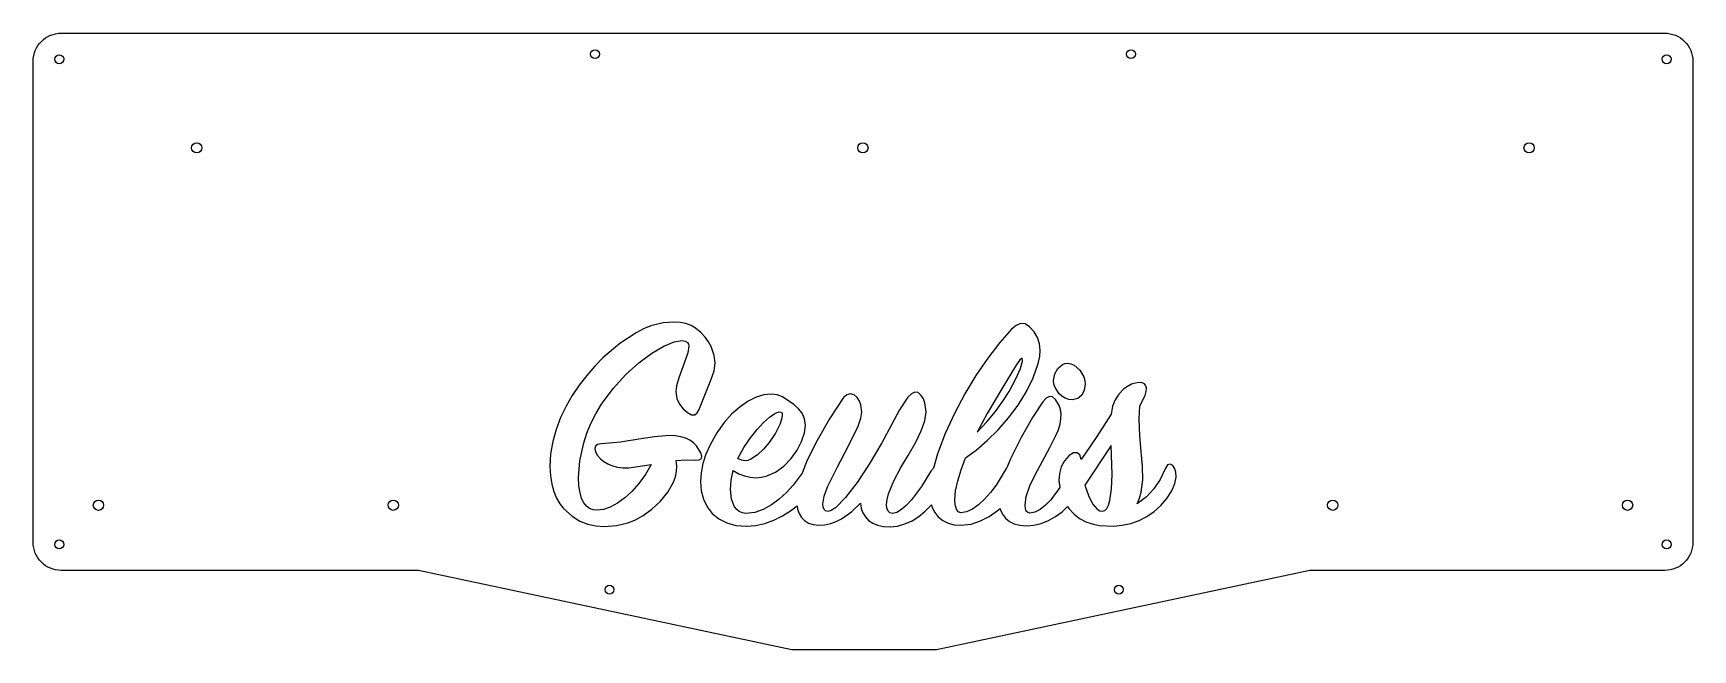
# Model space of a CAD drawing. Extents: x 31 to 388, y 11 to 143.
import ezdxf

# ---------------------------------------------------------------- set-up
doc = ezdxf.new("R2010")
doc.units = 0
doc.layers.get('0').update_dxf_attribs({"linetype": 'CONTINUOUS'})
doc.layers.add('LAYER_1', color=7, linetype='CONTINUOUS')

msp = doc.modelspace()

# ---------------------------------------------------------------- linework, layer by layer
at = {"color": 1, "linetype": 'CONTINUOUS'}
msp.add_lwpolyline([(381.58, 143.23, -0.414214), (387.58, 137.23), (387.58, 132.73), (387.58, 38.39), (387.58, 33.89, -0.414214), (381.58, 27.89), (377.08, 27.89), (305.39, 27.89), (225.24, 10.85), (209.71, 10.85), (194.19, 10.85), (114.03, 27.89), (41.84, 27.89), (37.34, 27.89, -0.414214), (31.34, 33.89), (31.34, 38.39), (31.34, 137.23, -0.414214), (37.34, 143.23), (204.36, 143.23), (215.06, 143.23), (377.08, 143.23)], format="xyb", close=True, dxfattribs=at)
for centre, radius in [((151.94, 138.73), 0.95), ((266.98, 138.73), 0.95), ((36.94, 137.63), 0.95), ((381.98, 137.63), 0.95), ((66.44, 118.61), 1.1), ((209.44, 118.61), 1.1), ((352.44, 118.61), 1.1), ((45.34, 41.89), 1.1), ((108.64, 41.89), 1.1), ((310.28, 41.89), 1.1), ((373.58, 41.89), 1.1), ((36.94, 33.48), 0.95), ((381.98, 33.48), 0.95), ((155.05, 23.77), 0.95), ((264.38, 23.77), 0.95)]:
    msp.add_circle(centre, radius, dxfattribs=at)
at = {"layer": 'LAYER_1', "color": 1}
for points in [[(173.7, 54.66), (173.06, 55.29), (172.3, 55.84), (171.4, 56.28), (170.37, 56.6), (169.19, 56.79), (167.86, 56.84), (164.71, 56.59), (161.35, 56.09), (157.43, 55.42), (153.34, 55.06), (152.5, 54.94), (152.03, 54.59), (151.88, 54.05), (152.04, 53.35), (152.5, 52.58), (153.1, 51.88), (153.83, 51.26), (154.69, 50.74), (155.66, 50.33), (156.75, 50.05), (157.94, 49.91), (159.23, 49.93), (164.02, 50.61), (162.75, 48.46), (161.35, 46.54), (159.86, 44.87), (158.32, 43.46), (156.77, 42.33), (155.22, 41.5), (153.73, 40.99), (152.32, 40.82), (151.52, 40.91), (150.78, 41.18), (150.12, 41.66), (149.54, 42.37), (149.07, 43.32), (148.72, 44.55), (148.49, 46.06), (148.41, 47.87), (148.67, 51.4), (149.52, 55.31), (150.19, 57.35), (151.04, 59.43), (152.09, 61.53), (153.34, 63.62), (155.82, 66.96), (158.54, 69.93), (161.35, 72.46), (164.12, 74.51), (166.68, 76.03), (168.91, 76.95), (170.65, 77.24), (171.29, 77.12), (171.76, 76.83), (171.98, 76.49), (172.06, 76.02), (171.84, 74.6), (171.11, 72.39), (169.91, 69.23), (169.4, 67.5), (169.3, 66.29), (169.5, 64.83), (170.04, 63.62), (170.83, 62.61), (171.76, 61.77), (172.65, 61.3), (173.35, 61.32), (173.88, 61.71), (174.22, 62.32), (176.83, 68.75), (177.5, 70.76), (177.72, 72.45), (177.53, 74.06), (176.86, 75.98), (176.31, 76.99), (175.58, 78), (174.66, 78.98), (173.54, 79.91), (172.57, 80.46), (171.44, 80.87), (170.2, 81.13), (168.88, 81.21), (166.57, 81.06), (163.89, 80.39), (162.37, 79.77), (160.74, 78.93), (157.24, 76.6), (153.64, 73.51), (151.87, 71.71), (150.17, 69.76), (148.55, 67.67), (147.06, 65.46), (145.71, 63.13), (144.54, 60.69), (143.59, 58.17), (142.86, 55.57), (142.41, 52.91), (142.25, 50.2), (142.35, 48.19), (142.64, 46.39), (143.08, 44.81), (143.67, 43.42), (144.39, 42.21), (145.2, 41.17), (147.04, 39.52), (148.67, 38.48), (150.37, 37.81), (152.11, 37.44), (153.89, 37.33), (156.55, 37.55), (158.96, 38.08), (160.46, 38.67), (162.25, 39.69), (164.15, 41.07), (165.98, 42.76), (167.59, 44.71), (168.81, 46.85), (169.21, 47.98), (169.45, 49.14), (169.51, 50.31), (169.36, 51.5), (171.46, 51.61), (173.2, 51.57), (174.29, 51.61), (174.79, 51.92), (174.85, 52.45), (174.64, 53.14), (174.64, 53.14)], [(243.63, 73.48), (243.63, 73.48), (243.16, 73.08), (242.21, 71.76), (239.25, 66.9), (236.12, 61.56), (233.98, 57.59), (236.07, 59.79), (237.91, 62.02), (239.5, 64.21), (240.82, 66.29), (242.3, 69.02), (243.25, 71.24), (243.69, 72.79)], [(250.37, 68.68), (250.37, 68.68), (250.62, 70.07), (251.29, 71.25), (252.25, 72.07), (252.8, 72.3), (253.38, 72.38), (254.09, 72.27), (254.78, 71.97), (255.98, 70.9), (256.83, 69.46), (257.06, 68.69), (257.15, 67.93), (256.96, 66.62), (256.42, 65.53), (255.56, 64.78), (254.41, 64.51), (253.61, 64.6), (252.85, 64.86), (252.17, 65.27), (251.57, 65.8), (250.69, 67.14), (250.45, 67.9)], [(192.14, 61.49), (192.14, 60.94), (191.65, 59.36), (190.65, 57.39), (189.29, 55.33), (188.13, 53.94), (186.79, 52.69), (185.4, 51.78), (184.72, 51.52), (184.08, 51.43), (183.36, 51.54), (182.58, 51.91), (183.88, 54.26), (185.28, 56.35), (186.72, 58.16), (188.11, 59.65), (189.4, 60.79), (190.52, 61.56), (191.39, 61.92), (191.96, 61.84), (191.96, 61.84)], [(260.87, 40.61), (260.87, 40.61), (261.37, 40.77), (261.8, 41.22), (262.15, 41.93), (262.44, 42.88), (262.81, 45.38), (262.93, 48.49), (262.72, 54.72), (257.11, 46.23), (257.83, 43.99), (258.73, 42.21), (259.76, 41.04), (260.31, 40.72)]]:
    msp.add_lwpolyline(points, close=True, dxfattribs=at)
for points in [[(197.09, 59.1), (196.9, 60.47), (196.41, 61.63), (195.61, 62.61), (194.64, 63.52), (192.16, 65.19), (191.07, 65.62), (189.77, 65.74), (188.21, 65.57), (186.55, 65.06), (184.82, 64.21), (183.07, 63.02), (181.34, 61.49), (179.68, 59.62), (178.11, 57.41), (176.69, 54.86), (175.75, 52.82), (175.09, 50.82), (174.7, 48.87), (174.57, 46.98), (174.73, 44.99), (175.21, 43.16), (176.01, 41.52), (177.11, 40.11), (178.51, 38.96), (180.2, 38.1), (182.17, 37.56), (184.43, 37.4), (186.43, 37.57), (188.41, 38), (190.35, 38.69), (192.2, 39.59), (193.93, 40.68), (195.31, 41.78), (195.41, 41.04), (195.75, 40.1), (196.26, 39.27), (196.93, 38.58), (197.76, 38.05), (198.79, 37.72), (200, 37.6), (201.29, 37.7), (202.53, 37.97), (203.73, 38.41), (204.88, 38.99), (207.02, 40.49), (208.9, 42.33), (209.08, 41.22), (209.44, 40.23), (209.97, 39.37), (210.67, 38.64), (211.55, 38.05), (212.6, 37.62), (213.84, 37.35), (215.26, 37.26), (216.86, 37.42), (218.45, 37.87), (219.99, 38.57), (221.45, 39.49), (222.81, 40.6), (224.04, 41.85), (224.15, 42), (224.25, 41.62), (224.82, 40.39), (225.6, 39.39), (226.57, 38.61), (227.73, 38.05), (229.06, 37.71), (230.55, 37.6), (232.67, 37.85), (234.69, 38.51), (236.56, 39.49), (238.25, 40.67), (238.88, 41.22), (238.95, 40.93), (239.4, 39.94), (240.04, 39.09), (240.88, 38.4), (241.92, 37.89), (243.16, 37.58), (244.62, 37.47), (246.16, 37.6), (247.72, 37.98), (249.28, 38.6), (250.77, 39.44), (252.18, 40.48), (253.34, 41.61), (253.61, 41.2), (254.71, 40.01), (255.93, 39.07), (257.26, 38.36), (258.67, 37.87), (260.15, 37.56), (263.2, 37.4), (265.11, 37.59), (266.96, 38), (268.74, 38.63), (270.42, 39.48), (271.98, 40.54), (273.4, 41.82), (274.65, 43.3), (275.73, 45), (276.4, 46.53), (276.66, 47.9), (276.62, 48.99), (276.41, 49.72), (275.97, 50.4), (275.4, 50.72), (274.82, 50.54), (274.29, 49.72), (273.24, 47.4), (271.9, 45.42), (270.28, 43.7), (268.34, 42.19), (268.83, 43.39), (269.17, 44.68), (269.5, 47.32), (269.44, 50.23), (269.17, 53.39), (268.88, 56.77), (268.75, 60.33), (268.88, 63.21), (270.02, 65.46), (270.26, 66.32), (270.3, 67.02), (270.16, 67.54), (269.85, 67.92), (269.37, 68.13), (268.75, 68.21), (267.94, 68.12), (267.09, 67.85), (266.23, 67.4), (265.39, 66.77), (264.35, 65.73), (263.57, 64.53), (263.03, 63.12), (262.72, 61.43), (259.68, 56.67), (256.29, 51.71), (255.99, 52.69), (255.42, 53.17), (254.64, 53.12), (253.68, 52.53), (252.71, 51.43), (252.02, 50.14), (251.62, 48.7), (251.49, 47.19), (251.49, 47.19), (251.68, 45.73), (249.75, 43.08), (248.61, 41.9), (247.48, 40.99), (246.36, 40.41), (245.3, 40.2), (244.83, 40.32), (244.51, 40.65), (244.33, 41.19), (244.28, 41.92), (244.52, 43.79), (245.24, 46.02), (246.42, 48.45), (247.99, 51.35), (249.59, 54.29), (250.85, 56.84), (251.41, 58.1), (251.77, 59.3), (251.95, 60.43), (251.97, 61.48), (251.84, 62.43), (251.59, 63.27), (250.78, 64.58), (250.12, 65.13), (249.46, 65.24), (248.78, 64.89), (248.04, 64.1), (245.87, 60.72), (243.42, 56.41), (241.13, 51.87), (240.31, 49.92), (240.21, 49.79), (238.03, 46.22), (236.82, 44.61), (235.55, 43.18), (234.26, 41.98), (232.97, 41.07), (231.7, 40.48), (230.48, 40.27), (229.91, 40.48), (229.5, 41.06), (229.26, 41.95), (229.18, 43.08), (229.34, 45), (229.8, 47.15), (230.51, 49.51), (231.44, 52.05), (233.76, 53.74), (236.12, 55.77), (238.47, 58.09), (240.71, 60.64), (242.77, 63.39), (244.57, 66.28), (246.02, 69.27), (247.05, 72.31), (247.39, 73.83), (247.46, 75.19), (247.46, 75.19), (247.32, 76.54), (246.9, 77.87), (246.19, 79.11), (245.2, 80.19), (244.24, 80.81), (243.29, 80.9), (242.33, 80.5), (241.37, 79.71), (238.82, 76.81), (236.24, 73.47), (233.71, 69.77), (231.3, 65.78), (229.07, 61.59), (227.11, 57.28), (225.48, 52.93), (224.6, 49.84)], [(224.61, 49.86), (224.03, 49.17), (222.02, 45.94), (219.84, 43.04), (218.75, 41.86), (217.7, 40.94), (216.71, 40.35), (215.81, 40.13), (215.23, 40.26), (214.83, 40.63), (214.59, 41.23), (214.51, 42.05), (214.63, 43.14), (214.96, 44.37), (216.09, 47.12), (217.6, 49.97), (219.17, 52.6), (220.78, 55.4), (221.98, 57.87), (222.74, 60.03), (223, 61.91), (222.74, 63.89), (222.42, 64.72), (221.97, 65.47), (221.31, 66.08), (220.59, 66.19), (219.84, 65.83), (219.1, 65.06), (217.33, 62.4), (215.55, 59.15), (213.47, 55.25), (210.81, 50.68), (208.2, 46.78), (205.72, 43.56), (203.57, 41.36), (202.66, 40.76), (201.91, 40.55), (201.43, 40.66), (201.1, 40.98), (200.91, 41.49), (200.85, 42.15), (201.12, 43.84), (201.85, 45.82), (204.01, 50.15), (206.44, 54.75), (208.42, 58.89), (209.02, 60.56), (209.24, 61.84), (209.01, 63.44), (208.69, 64.24), (208.21, 64.99), (207.53, 65.58), (206.77, 65.81), (205.99, 65.62), (205.27, 64.99), (202.25, 60.41), (199.62, 55.81), (197.51, 51.53), (196.4, 48.8), (194.47, 46.2), (193.04, 44.64), (191.49, 43.2), (189.82, 41.96), (188.06, 40.99), (186.21, 40.36), (184.29, 40.14), (183.56, 40.23), (182.91, 40.51), (182.35, 40.97), (181.88, 41.57), (181.23, 43.2), (181, 45.27), (181.16, 47.24), (181.62, 49.31), (182.81, 48.64), (184.02, 48.17), (185.25, 47.89), (186.48, 47.8), (187.59, 47.89), (188.67, 48.12), (190.68, 48.99), (192.48, 50.29), (194.04, 51.91), (195.32, 53.72), (196.28, 55.6), (196.88, 57.44), (197.09, 59.1), (197.09, 59.1)]]:
    msp.add_lwpolyline(points, dxfattribs=at)

doc.saveas('drawing.dxf')
